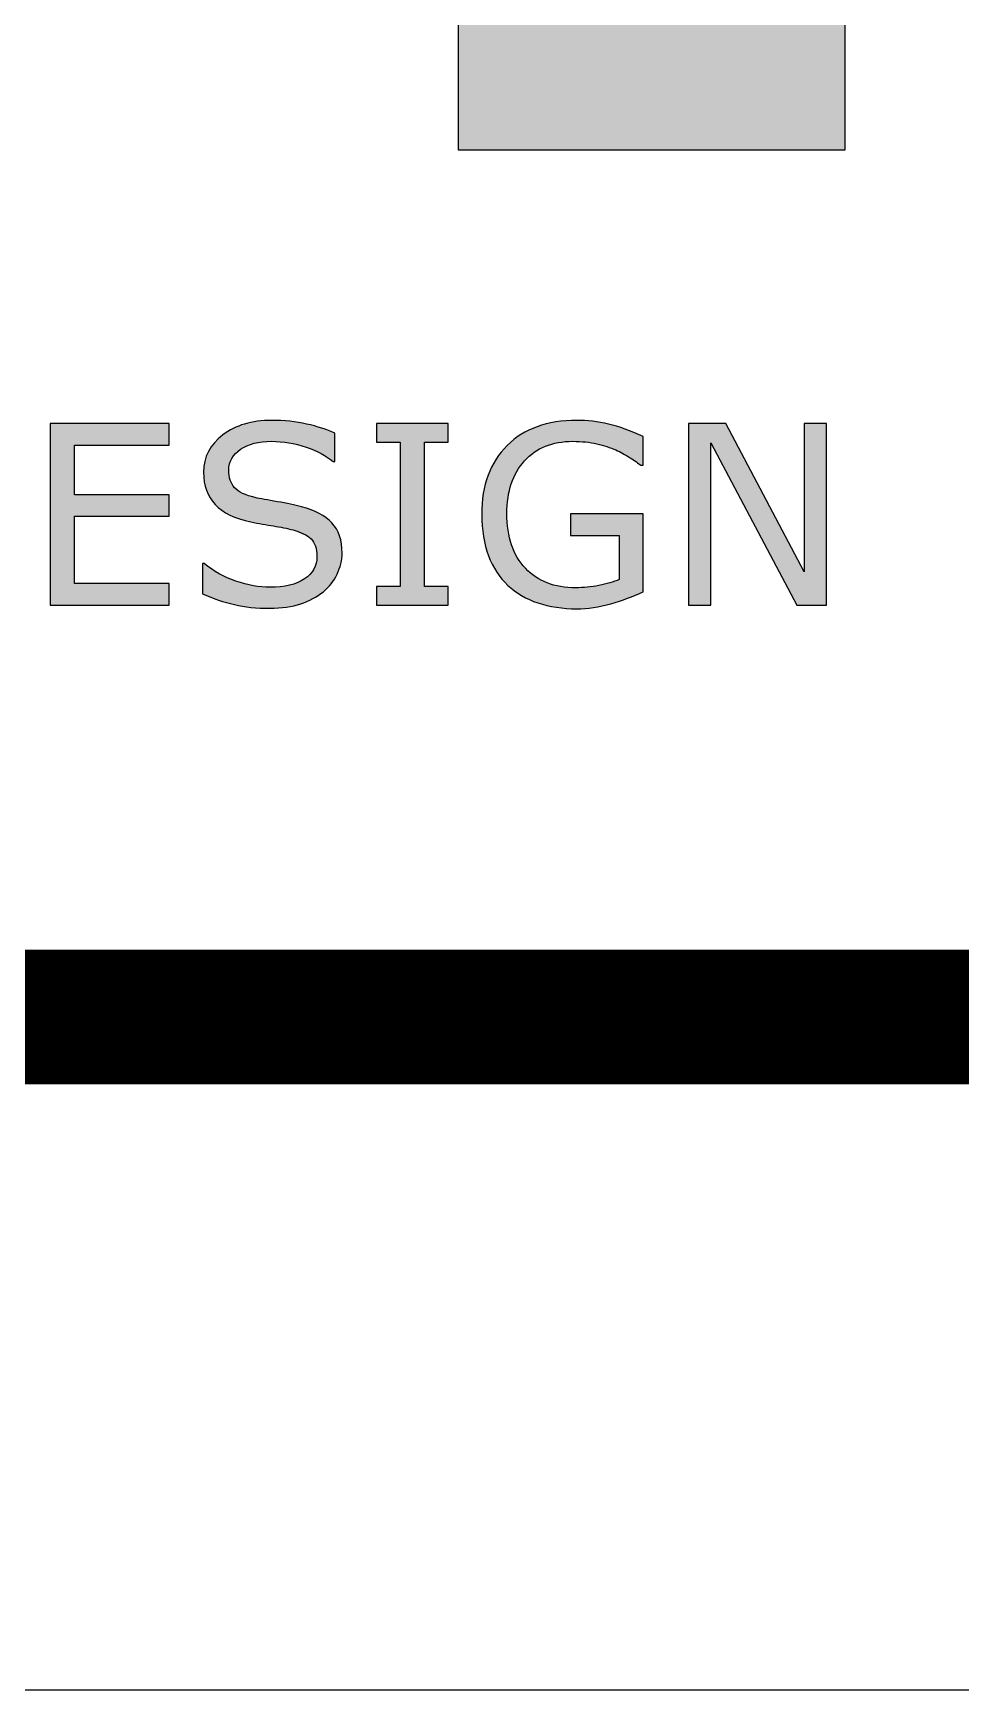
# Model space of a CAD drawing. Header units: millimetres. Extents: x 0 to 1097966, y -63096 to 223085.
# Drawn here: x 338616.59 to 338625.89, y -57266.7 to -57250.08 of the extents above; entities that cross this region are included whole.
import ezdxf

# ---------------------------------------------------------------- set-up
doc = ezdxf.new("R2010")
doc.units = ezdxf.units.MM
doc.layers.add('DZ-文字说明', color=1, linetype='Continuous')
doc.layers.add('layer 1', color=7, linetype='Continuous')

# ---------------------------------------------------------------- blocks, each defined once
blk = doc.blocks.new('YQ1204162216')
h = blk.add_hatch(color=7)
h.dxf.hatch_style = 1
edge = h.paths.add_edge_path()
edge.add_spline(control_points=[(0, 0), (0, 0), (0, 0.76368), (0, 0.76368), (0, 0.76368), (0, 0.76368), (-0.19748, 0.76368), (-0.19748, 0.76368), (-0.19748, 0.76368), (-0.19748, 0.76368), (-0.19748, 0.48426), (-0.19748, 0.48426), (-0.19748, 0.48426), (-0.19748, 0.48426), (-0.48635, 0.48426), (-0.48635, 0.48426), (-0.48635, 0.48426), (-0.48635, 0.48426), (-0.48635, 0.76368), (-0.48635, 0.76368), (-0.48635, 0.76368), (-0.48635, 0.76368), (-0.68384, 0.76368), (-0.68384, 0.76368)], knot_values=[0.461538, 0.461538, 0.461538, 0.461538, 0.615385, 0.615385, 0.615385, 0.615485, 0.692308, 0.692308, 0.692308, 0.692408, 0.769231, 0.769231, 0.769231, 0.769331, 0.846154, 0.846154, 0.846154, 0.846254, 0.923077, 0.923077, 0.923077, 0.923177, 1, 1, 1, 1], degree=3, periodic=0)
edge.add_spline(control_points=[(-0.68384, 0.76368), (-0.68384, 0.76368), (-0.68384, 0.76368), (-0.68384, 0.76368), (-0.68384, 0.76368), (-0.68384, 0), (-0.68384, 0), (-0.68384, 0), (-0.68384, 0), (-0.68384, 0), (-0.68384, 0)], knot_values=[0.384615, 0.384615, 0.384615, 0.384615, 0.423077, 0.423077, 0.423077, 0.423177, 0.423277, 0.423377, 0.423477, 0.461538, 0.461538, 0.461538, 0.461538], degree=3, periodic=0)
edge.add_spline(control_points=[(-0.68384, 0), (-0.68384, 0), (-0.48635, 0), (-0.48635, 0)], knot_values=[0.307692, 0.307692, 0.307692, 0.307692, 0.384615, 0.384615, 0.384615, 0.384615], degree=3, periodic=0)
edge.add_spline(control_points=[(-0.48635, 0), (-0.48635, 0), (-0.48635, 0), (-0.48635, 0), (-0.48635, 0), (-0.48635, 0.33614), (-0.48635, 0.33614), (-0.48635, 0.33614), (-0.48635, 0.33614), (-0.48635, 0.33614), (-0.48635, 0.33614)], knot_values=[0.230768, 0.230768, 0.230768, 0.230768, 0.26923, 0.26923, 0.26923, 0.26933, 0.26943, 0.26953, 0.26963, 0.307692, 0.307692, 0.307692, 0.307692], degree=3, periodic=0)
edge.add_spline(control_points=[(-0.48635, 0.33614), (-0.48634, 0.33614), (-0.19748, 0.33614), (-0.19748, 0.33614)], knot_values=[0.153846, 0.153846, 0.153846, 0.153846, 0.230768, 0.230768, 0.230768, 0.230768], degree=3, periodic=0)
edge.add_spline(control_points=[(-0.19748, 0.33614), (-0.19748, 0.33614), (-0.19748, 0.33614), (-0.19748, 0.33614), (-0.19748, 0.33614), (-0.19748, 0), (-0.19748, 0), (-0.19748, 0), (-0.19748, 0), (-0.19748, 0), (-0.19748, 0)], knot_values=[0.076922, 0.076922, 0.076922, 0.076922, 0.115384, 0.115384, 0.115384, 0.115484, 0.115584, 0.115684, 0.115784, 0.153846, 0.153846, 0.153846, 0.153846], degree=3, periodic=0)
edge.add_spline(control_points=[(-0.19748, 0), (-0.19748, 0), (0, 0), (0, 0)], knot_values=[0, 0, 0, 0, 0.076922, 0.076922, 0.076922, 0.076922], degree=3, periodic=0)
h = blk.add_hatch(color=7)
h.dxf.hatch_style = 1
edge = h.paths.add_edge_path()
edge.add_spline(control_points=[(-0.39334, -0.15075), (-0.39334, -0.15075), (-0.3449, -0.15075), (-0.3449, -0.15075), (-0.3449, -0.15075), (-0.3449, -0.15075), (-0.3449, -0.15075), (-0.3449, -0.15075)], knot_values=[0.307692, 0.307692, 0.307692, 0.307692, 0.346153, 0.346153, 0.346153, 0.346253, 0.384615, 0.384615, 0.384615, 0.384615], degree=3, periodic=0)
edge.add_spline(control_points=[(-0.3449, -0.15075), (-0.3449, -0.15075), (-0.3449, -0.13978), (-0.3449, -0.13978), (-0.3449, -0.13978), (-0.3449, -0.13978), (-0.3449, -0.13978), (-0.3449, -0.13978)], knot_values=[0.230768, 0.230768, 0.230768, 0.230768, 0.26923, 0.26923, 0.26923, 0.26933, 0.307692, 0.307692, 0.307692, 0.307692], degree=3, periodic=0)
edge.add_spline(control_points=[(-0.3449, -0.13978), (-0.3449, -0.13978), (-0.40567, -0.13978), (-0.40567, -0.13978), (-0.40567, -0.13978), (-0.40567, -0.13978), (-0.40567, -0.13978), (-0.40567, -0.13978)], knot_values=[0.153845, 0.153845, 0.153845, 0.153845, 0.192307, 0.192307, 0.192307, 0.192407, 0.230768, 0.230768, 0.230768, 0.230768], degree=3, periodic=0)
edge.add_spline(control_points=[(-0.40567, -0.13978), (-0.40567, -0.13978), (-0.40567, -0.23245), (-0.40567, -0.23245), (-0.40567, -0.23245), (-0.40567, -0.23245), (-0.40567, -0.23245), (-0.40567, -0.23245)], knot_values=[0.076922, 0.076922, 0.076922, 0.076922, 0.115384, 0.115384, 0.115384, 0.115484, 0.153845, 0.153845, 0.153845, 0.153845], degree=3, periodic=0)
edge.add_spline(control_points=[(-0.40567, -0.23245), (-0.40567, -0.23245), (-0.3449, -0.23245), (-0.3449, -0.23245)], knot_values=[0.000001, 0.000001, 0.000001, 0.000001, 0.076922, 0.076922, 0.076922, 0.076922], degree=3, periodic=0)
edge.add_spline(control_points=[(-0.3449, -0.23245), (-0.3449, -0.23245), (-0.3449, -0.22149), (-0.3449, -0.22149), (-0.3449, -0.22149), (-0.3449, -0.22149), (-0.39334, -0.22149), (-0.39334, -0.22149), (-0.39334, -0.22149), (-0.39334, -0.22149), (-0.39334, -0.18707), (-0.39334, -0.18707), (-0.39334, -0.18707), (-0.39334, -0.18707), (-0.3449, -0.18707), (-0.3449, -0.18707), (-0.3449, -0.18707), (-0.3449, -0.18707), (-0.3449, -0.17611), (-0.3449, -0.17611), (-0.3449, -0.17611), (-0.3449, -0.17611), (-0.39334, -0.17611), (-0.39334, -0.17611), (-0.39334, -0.17611), (-0.39334, -0.17611), (-0.39334, -0.17611), (-0.39334, -0.17611)], knot_values=[0.461538, 0.461538, 0.461538, 0.461538, 0.615378, 0.615378, 0.615378, 0.615478, 0.692302, 0.692302, 0.692302, 0.692402, 0.769225, 0.769225, 0.769225, 0.769325, 0.846148, 0.846148, 0.846148, 0.846248, 0.923071, 0.923071, 0.923071, 0.923171, 0.961533, 0.961533, 0.961533, 0.961633, 0.999995, 0.999995, 0.999995, 0.999995], degree=3, periodic=0)
edge.add_spline(control_points=[(-0.39334, -0.17611), (-0.39334, -0.17611), (-0.39334, -0.15075), (-0.39334, -0.15075), (-0.39334, -0.15075), (-0.39334, -0.15075), (-0.39334, -0.15075), (-0.39334, -0.15075)], knot_values=[0.384615, 0.384615, 0.384615, 0.384615, 0.423076, 0.423076, 0.423076, 0.423176, 0.461538, 0.461538, 0.461538, 0.461538], degree=3, periodic=0)
h = blk.add_hatch(color=7)
h.dxf.hatch_style = 1
edge = h.paths.add_edge_path()
edge.add_spline(control_points=[(-0.31449, -0.16485), (-0.31452, -0.1644), (-0.31454, -0.16393), (-0.31454, -0.16345), (-0.31454, -0.16345), (-0.31454, -0.15916), (-0.31255, -0.15565), (-0.30854, -0.15291)], knot_values=[0.771429, 0.771429, 0.771429, 0.771429, 0.775, 0.775, 0.775, 0.7751, 0.803572, 0.803572, 0.803572, 0.803572], degree=3, periodic=0)
edge.add_spline(control_points=[(-0.30854, -0.15291), (-0.30854, -0.15291), (-0.30854, -0.15291), (-0.30854, -0.15291), (-0.30854, -0.15291), (-0.30456, -0.15019), (-0.29928, -0.14883), (-0.29269, -0.14883)], knot_values=[0.742857, 0.742857, 0.742857, 0.742857, 0.757143, 0.757143, 0.757143, 0.757243, 0.771429, 0.771429, 0.771429, 0.771429], degree=3, periodic=0)
edge.add_spline(control_points=[(-0.28822, -0.14901), (-0.28526, -0.14926), (-0.28233, -0.14975), (-0.27944, -0.15048)], knot_values=[0.721429, 0.721429, 0.721429, 0.721429, 0.735714, 0.735714, 0.735714, 0.735714], degree=3, periodic=0)
edge.add_spline(control_points=[(-0.27944, -0.15048), (-0.27799, -0.15085), (-0.27655, -0.15127), (-0.27511, -0.15176), (-0.27511, -0.15176), (-0.27368, -0.15225), (-0.27232, -0.15277), (-0.27103, -0.15332)], knot_values=[0.707143, 0.707143, 0.707143, 0.707143, 0.714286, 0.714286, 0.714286, 0.714386, 0.721429, 0.721429, 0.721429, 0.721429], degree=3, periodic=0)
edge.add_spline(control_points=[(-0.27103, -0.15332), (-0.26909, -0.15415), (-0.2673, -0.15505), (-0.26567, -0.15603)], knot_values=[0.696429, 0.696429, 0.696429, 0.696429, 0.707143, 0.707143, 0.707143, 0.707143], degree=3, periodic=0)
edge.add_spline(control_points=[(-0.26038, -0.15916), (-0.26038, -0.15916), (-0.26038, -0.14461), (-0.26038, -0.14461)], knot_values=[0.628571, 0.628571, 0.628571, 0.628571, 0.657143, 0.657143, 0.657143, 0.657143], degree=3, periodic=0)
edge.add_spline(control_points=[(-0.26038, -0.14461), (-0.26038, -0.14461), (-0.26038, -0.14461), (-0.26038, -0.14461), (-0.26142, -0.14415), (-0.26251, -0.14371), (-0.26363, -0.14329)], knot_values=[0.621428, 0.621428, 0.621428, 0.621428, 0.625, 0.625, 0.625, 0.628571, 0.628571, 0.628571, 0.628571], degree=3, periodic=0)
edge.add_spline(control_points=[(-0.26363, -0.14329), (-0.26587, -0.14245), (-0.26828, -0.14168), (-0.27084, -0.14098)], knot_values=[0.607143, 0.607143, 0.607143, 0.607143, 0.621428, 0.621428, 0.621428, 0.621428], degree=3, periodic=0)
edge.add_spline(control_points=[(-0.27084, -0.14098), (-0.27212, -0.14064), (-0.27343, -0.14031), (-0.27479, -0.14), (-0.27479, -0.14), (-0.27615, -0.13968), (-0.27753, -0.13941), (-0.27896, -0.13918)], knot_values=[0.592857, 0.592857, 0.592857, 0.592857, 0.6, 0.6, 0.6, 0.6001, 0.607143, 0.607143, 0.607143, 0.607143], degree=3, periodic=0)
edge.add_spline(control_points=[(-0.27896, -0.13918), (-0.2818, -0.13871), (-0.28478, -0.1384), (-0.2879, -0.13825)], knot_values=[0.578572, 0.578572, 0.578572, 0.578572, 0.592857, 0.592857, 0.592857, 0.592857], degree=3, periodic=0)
edge.add_spline(control_points=[(-0.2879, -0.13825), (-0.28945, -0.13817), (-0.29104, -0.13813), (-0.29267, -0.13813), (-0.29267, -0.13813), (-0.30273, -0.13813), (-0.31102, -0.14061), (-0.31757, -0.14556)], knot_values=[0.542857, 0.542857, 0.542857, 0.542857, 0.55, 0.55, 0.55, 0.5501, 0.578572, 0.578572, 0.578572, 0.578572], degree=3, periodic=0)
edge.add_spline(control_points=[(-0.31757, -0.14556), (-0.31757, -0.14556), (-0.31757, -0.14556), (-0.31757, -0.14556), (-0.31757, -0.14556), (-0.32412, -0.15051), (-0.32738, -0.15686), (-0.32738, -0.16461)], knot_values=[0.514286, 0.514286, 0.514286, 0.514286, 0.528572, 0.528572, 0.528572, 0.528672, 0.542857, 0.542857, 0.542857, 0.542857], degree=3, periodic=0)
edge.add_spline(control_points=[(-0.32738, -0.16461), (-0.32738, -0.16461), (-0.32738, -0.16461), (-0.32738, -0.16461), (-0.32738, -0.16461), (-0.32738, -0.1714), (-0.32541, -0.17687), (-0.32147, -0.18108)], knot_values=[0.485714, 0.485714, 0.485714, 0.485714, 0.5, 0.5, 0.5, 0.5001, 0.514286, 0.514286, 0.514286, 0.514286], degree=3, periodic=0)
edge.add_spline(control_points=[(-0.32147, -0.18108), (-0.32147, -0.18108), (-0.32147, -0.18108), (-0.32147, -0.18108), (-0.3175, -0.18528), (-0.31145, -0.18826), (-0.30326, -0.19)], knot_values=[0.457143, 0.457143, 0.457143, 0.457143, 0.471429, 0.471429, 0.471429, 0.485714, 0.485714, 0.485714, 0.485714], degree=3, periodic=0)
edge.add_spline(control_points=[(-0.30326, -0.19), (-0.30326, -0.19), (-0.30326, -0.19), (-0.30326, -0.19), (-0.29922, -0.19083), (-0.29538, -0.19151), (-0.29176, -0.19206)], knot_values=[0.428571, 0.428571, 0.428571, 0.428571, 0.442857, 0.442857, 0.442857, 0.457143, 0.457143, 0.457143, 0.457143], degree=3, periodic=0)
edge.add_spline(control_points=[(-0.29176, -0.19206), (-0.29176, -0.19206), (-0.29176, -0.19206), (-0.29176, -0.19206), (-0.28814, -0.19259), (-0.28479, -0.19327), (-0.28167, -0.1941)], knot_values=[0.4, 0.4, 0.4, 0.4, 0.414286, 0.414286, 0.414286, 0.428571, 0.428571, 0.428571, 0.428571], degree=3, periodic=0)
edge.add_spline(control_points=[(-0.27254, -0.19865), (-0.27254, -0.19865), (-0.27254, -0.19865), (-0.27254, -0.19865), (-0.27053, -0.2006), (-0.26954, -0.20362), (-0.26954, -0.20772)], knot_values=[0.342857, 0.342857, 0.342857, 0.342857, 0.357143, 0.357143, 0.357143, 0.371429, 0.371429, 0.371429, 0.371429], degree=3, periodic=0)
edge.add_spline(control_points=[(-0.26954, -0.20772), (-0.26954, -0.20772), (-0.26954, -0.20772), (-0.26954, -0.20772), (-0.26954, -0.21248), (-0.27165, -0.21628), (-0.27589, -0.21913)], knot_values=[0.314286, 0.314286, 0.314286, 0.314286, 0.328571, 0.328571, 0.328571, 0.342857, 0.342857, 0.342857, 0.342857], degree=3, periodic=0)
edge.add_spline(control_points=[(-0.27589, -0.21913), (-0.27589, -0.21913), (-0.27589, -0.21913), (-0.27589, -0.21913), (-0.28011, -0.22197), (-0.28604, -0.22339), (-0.29362, -0.22339)], knot_values=[0.285714, 0.285714, 0.285714, 0.285714, 0.3, 0.3, 0.3, 0.314286, 0.314286, 0.314286, 0.314286], degree=3, periodic=0)
edge.add_spline(control_points=[(-0.29362, -0.22339), (-0.29362, -0.22339), (-0.29362, -0.22339), (-0.29362, -0.22339), (-0.29901, -0.22339), (-0.30475, -0.22235), (-0.31085, -0.22025)], knot_values=[0.257143, 0.257143, 0.257143, 0.257143, 0.271429, 0.271429, 0.271429, 0.285714, 0.285714, 0.285714, 0.285714], degree=3, periodic=0)
edge.add_spline(control_points=[(-0.31085, -0.22025), (-0.31085, -0.22025), (-0.31085, -0.22025), (-0.31085, -0.22025), (-0.31697, -0.21815), (-0.32236, -0.21515), (-0.32702, -0.21129), (-0.32702, -0.21129), (-0.32702, -0.21129), (-0.32702, -0.21129), (-0.32702, -0.21129)], knot_values=[0.228571, 0.228571, 0.228571, 0.228571, 0.242857, 0.242857, 0.242857, 0.242957, 0.243057, 0.243157, 0.243257, 0.257143, 0.257143, 0.257143, 0.257143], degree=3, periodic=0)
edge.add_spline(control_points=[(-0.32702, -0.21129), (-0.32702, -0.21129), (-0.32789, -0.21129), (-0.32789, -0.21129), (-0.32789, -0.21129), (-0.32789, -0.21129), (-0.32789, -0.21129), (-0.32789, -0.21129)], knot_values=[0.2, 0.2, 0.2, 0.2, 0.214285, 0.214285, 0.214285, 0.214385, 0.228571, 0.228571, 0.228571, 0.228571], degree=3, periodic=0)
edge.add_spline(control_points=[(-0.32789, -0.21129), (-0.32789, -0.21129), (-0.32789, -0.22671), (-0.32789, -0.22671)], knot_values=[0.171429, 0.171429, 0.171429, 0.171429, 0.2, 0.2, 0.2, 0.2], degree=3, periodic=0)
edge.add_spline(control_points=[(-0.32789, -0.22671), (-0.32789, -0.22671), (-0.32789, -0.22671), (-0.32789, -0.22671), (-0.32238, -0.22915), (-0.31697, -0.231), (-0.31168, -0.23223)], knot_values=[0.142857, 0.142857, 0.142857, 0.142857, 0.157143, 0.157143, 0.157143, 0.171429, 0.171429, 0.171429, 0.171429], degree=3, periodic=0)
edge.add_spline(control_points=[(-0.31168, -0.23223), (-0.31168, -0.23223), (-0.31168, -0.23223), (-0.31168, -0.23223), (-0.30636, -0.23349), (-0.30036, -0.2341), (-0.29371, -0.2341)], knot_values=[0.114286, 0.114286, 0.114286, 0.114286, 0.128571, 0.128571, 0.128571, 0.142857, 0.142857, 0.142857, 0.142857], degree=3, periodic=0)
edge.add_spline(control_points=[(-0.29371, -0.2341), (-0.29371, -0.2341), (-0.29371, -0.2341), (-0.29371, -0.2341), (-0.28752, -0.2341), (-0.2822, -0.23336), (-0.27782, -0.23187)], knot_values=[0.085714, 0.085714, 0.085714, 0.085714, 0.1, 0.1, 0.1, 0.114286, 0.114286, 0.114286, 0.114286], degree=3, periodic=0)
edge.add_spline(control_points=[(-0.27782, -0.23187), (-0.27782, -0.23187), (-0.27782, -0.23187), (-0.27782, -0.23187), (-0.27672, -0.23149), (-0.27565, -0.23108), (-0.27462, -0.23063)], knot_values=[0.078571, 0.078571, 0.078571, 0.078571, 0.082143, 0.082143, 0.082143, 0.085714, 0.085714, 0.085714, 0.085714], degree=3, periodic=0)
edge.add_spline(control_points=[(-0.27462, -0.23063), (-0.27358, -0.23019), (-0.27258, -0.2297), (-0.27162, -0.22919)], knot_values=[0.071429, 0.071429, 0.071429, 0.071429, 0.078571, 0.078571, 0.078571, 0.078571], degree=3, periodic=0)
edge.add_spline(control_points=[(-0.27162, -0.22919), (-0.27065, -0.22867), (-0.26972, -0.22812), (-0.26883, -0.22753)], knot_values=[0.064286, 0.064286, 0.064286, 0.064286, 0.071429, 0.071429, 0.071429, 0.071429], degree=3, periodic=0)
edge.add_spline(control_points=[(-0.26883, -0.22753), (-0.26794, -0.22694), (-0.26708, -0.22631), (-0.26625, -0.22565), (-0.26625, -0.22565), (-0.26587, -0.22534), (-0.2655, -0.22503), (-0.26515, -0.22471)], knot_values=[0.053571, 0.053571, 0.053571, 0.053571, 0.060714, 0.060714, 0.060714, 0.060814, 0.064286, 0.064286, 0.064286, 0.064286], degree=3, periodic=0)
edge.add_spline(control_points=[(-0.26515, -0.22471), (-0.26479, -0.22439), (-0.26444, -0.22406), (-0.26411, -0.22372)], knot_values=[0.05, 0.05, 0.05, 0.05, 0.053571, 0.053571, 0.053571, 0.053571], degree=3, periodic=0)
edge.add_spline(control_points=[(-0.26411, -0.22372), (-0.26377, -0.22338), (-0.26345, -0.22303), (-0.26313, -0.22267)], knot_values=[0.046428, 0.046428, 0.046428, 0.046428, 0.05, 0.05, 0.05, 0.05], degree=3, periodic=0)
edge.add_spline(control_points=[(-0.26313, -0.22267), (-0.26282, -0.22231), (-0.26252, -0.22195), (-0.26222, -0.22157)], knot_values=[0.042857, 0.042857, 0.042857, 0.042857, 0.046428, 0.046428, 0.046428, 0.046428], degree=3, periodic=0)
edge.add_spline(control_points=[(-0.26222, -0.22157), (-0.26193, -0.2212), (-0.26165, -0.22082), (-0.26138, -0.22043)], knot_values=[0.039286, 0.039286, 0.039286, 0.039286, 0.042857, 0.042857, 0.042857, 0.042857], degree=3, periodic=0)
edge.add_spline(control_points=[(-0.26138, -0.22043), (-0.26111, -0.22004), (-0.26085, -0.21964), (-0.2606, -0.21923)], knot_values=[0.035714, 0.035714, 0.035714, 0.035714, 0.039286, 0.039286, 0.039286, 0.039286], degree=3, periodic=0)
edge.add_spline(control_points=[(-0.2606, -0.21923), (-0.26035, -0.21882), (-0.26011, -0.2184), (-0.25988, -0.21798)], knot_values=[0.032143, 0.032143, 0.032143, 0.032143, 0.035714, 0.035714, 0.035714, 0.035714], degree=3, periodic=0)
edge.add_spline(control_points=[(-0.25988, -0.21798), (-0.25965, -0.21755), (-0.25943, -0.21712), (-0.25922, -0.21668), (-0.25922, -0.21668), (-0.25755, -0.21315), (-0.25669, -0.20959), (-0.25669, -0.206)], knot_values=[0, 0, 0, 0, 0.003572, 0.003572, 0.003572, 0.003672, 0.032143, 0.032143, 0.032143, 0.032143], degree=3, periodic=0)
edge.add_spline(control_points=[(-0.25669, -0.206), (-0.25669, -0.19935), (-0.25843, -0.19419), (-0.2619, -0.19049), (-0.2619, -0.19049), (-0.26538, -0.18682), (-0.27053, -0.18405), (-0.27739, -0.18223)], knot_values=[0.914286, 0.914286, 0.914286, 0.914286, 0.971429, 0.971429, 0.971429, 0.971529, 1, 1, 1, 1], degree=3, periodic=0)
edge.add_spline(control_points=[(-0.27739, -0.18223), (-0.27739, -0.18223), (-0.27739, -0.18223), (-0.27739, -0.18223), (-0.27739, -0.18223), (-0.27909, -0.18179), (-0.28097, -0.18136), (-0.28304, -0.18094)], knot_values=[0.9, 0.9, 0.9, 0.9, 0.907143, 0.907143, 0.907143, 0.907243, 0.914286, 0.914286, 0.914286, 0.914286], degree=3, periodic=0)
edge.add_spline(control_points=[(-0.28304, -0.18094), (-0.28511, -0.18051), (-0.28737, -0.18009), (-0.28981, -0.17968), (-0.28981, -0.17968), (-0.29225, -0.17926), (-0.2944, -0.17888), (-0.29628, -0.17853)], knot_values=[0.871429, 0.871429, 0.871429, 0.871429, 0.885714, 0.885714, 0.885714, 0.885814, 0.9, 0.9, 0.9, 0.9], degree=3, periodic=0)
edge.add_spline(control_points=[(-0.30745, -0.17544), (-0.30789, -0.17523), (-0.3083, -0.17501), (-0.30869, -0.17478)], knot_values=[0.839286, 0.839286, 0.839286, 0.839286, 0.842857, 0.842857, 0.842857, 0.842857], degree=3, periodic=0)
edge.add_spline(control_points=[(-0.31338, -0.1697), (-0.31345, -0.16952), (-0.31353, -0.16934), (-0.3136, -0.16916)], knot_values=[0.816071, 0.816071, 0.816071, 0.816071, 0.817857, 0.817857, 0.817857, 0.817857], degree=3, periodic=0)
h = blk.add_hatch(color=7)
h.dxf.hatch_style = 1
edge = h.paths.add_edge_path()
edge.add_spline(control_points=[(-0.20264, -0.23245), (-0.20264, -0.23245), (-0.20264, -0.22301), (-0.20264, -0.22301), (-0.20264, -0.22301), (-0.20264, -0.22301), (-0.21472, -0.22301), (-0.21472, -0.22301), (-0.21472, -0.22301), (-0.21472, -0.22301), (-0.21472, -0.14921), (-0.21472, -0.14921), (-0.21472, -0.14921), (-0.21472, -0.14921), (-0.20264, -0.14921), (-0.20264, -0.14921), (-0.20264, -0.14921), (-0.20264, -0.14921), (-0.20264, -0.13978), (-0.20264, -0.13978), (-0.20264, -0.13978), (-0.20264, -0.13978), (-0.23913, -0.13978), (-0.23913, -0.13978), (-0.23913, -0.13978), (-0.23913, -0.13978), (-0.23913, -0.13978), (-0.23913, -0.13978)], knot_values=[0.461538, 0.461538, 0.461538, 0.461538, 0.615378, 0.615378, 0.615378, 0.615478, 0.692302, 0.692302, 0.692302, 0.692402, 0.769225, 0.769225, 0.769225, 0.769325, 0.846148, 0.846148, 0.846148, 0.846248, 0.923071, 0.923071, 0.923071, 0.923171, 0.961533, 0.961533, 0.961533, 0.961633, 0.999995, 0.999995, 0.999995, 0.999995], degree=3, periodic=0)
edge.add_spline(control_points=[(-0.23913, -0.13978), (-0.23913, -0.13978), (-0.23913, -0.14921), (-0.23913, -0.14921), (-0.23913, -0.14921), (-0.23913, -0.14921), (-0.23913, -0.14921), (-0.23913, -0.14921)], knot_values=[0.384615, 0.384615, 0.384615, 0.384615, 0.423076, 0.423076, 0.423076, 0.423176, 0.461538, 0.461538, 0.461538, 0.461538], degree=3, periodic=0)
edge.add_spline(control_points=[(-0.23913, -0.14921), (-0.23913, -0.14921), (-0.22705, -0.14921), (-0.22705, -0.14921), (-0.22705, -0.14921), (-0.22705, -0.14921), (-0.22705, -0.14921), (-0.22705, -0.14921)], knot_values=[0.307692, 0.307692, 0.307692, 0.307692, 0.346153, 0.346153, 0.346153, 0.346253, 0.384615, 0.384615, 0.384615, 0.384615], degree=3, periodic=0)
edge.add_spline(control_points=[(-0.22705, -0.14921), (-0.22705, -0.14921), (-0.22705, -0.22301), (-0.22705, -0.22301), (-0.22705, -0.22301), (-0.22705, -0.22301), (-0.22705, -0.22301), (-0.22705, -0.22301)], knot_values=[0.230768, 0.230768, 0.230768, 0.230768, 0.26923, 0.26923, 0.26923, 0.26933, 0.307692, 0.307692, 0.307692, 0.307692], degree=3, periodic=0)
edge.add_spline(control_points=[(-0.22705, -0.22301), (-0.22705, -0.22301), (-0.23913, -0.22301), (-0.23913, -0.22301), (-0.23913, -0.22301), (-0.23913, -0.22301), (-0.23913, -0.22301), (-0.23913, -0.22301)], knot_values=[0.153845, 0.153845, 0.153845, 0.153845, 0.192307, 0.192307, 0.192307, 0.192407, 0.230768, 0.230768, 0.230768, 0.230768], degree=3, periodic=0)
edge.add_spline(control_points=[(-0.23913, -0.22301), (-0.23913, -0.22301), (-0.23913, -0.23245), (-0.23913, -0.23245), (-0.23913, -0.23245), (-0.23913, -0.23245), (-0.23913, -0.23245), (-0.23913, -0.23245)], knot_values=[0.076922, 0.076922, 0.076922, 0.076922, 0.115384, 0.115384, 0.115384, 0.115484, 0.153845, 0.153845, 0.153845, 0.153845], degree=3, periodic=0)
edge.add_spline(control_points=[(-0.23913, -0.23245), (-0.23913, -0.23245), (-0.20264, -0.23245), (-0.20264, -0.23245)], knot_values=[0.000001, 0.000001, 0.000001, 0.000001, 0.076922, 0.076922, 0.076922, 0.076922], degree=3, periodic=0)
h = blk.add_hatch(color=7)
h.dxf.hatch_style = 1
edge = h.paths.add_edge_path()
edge.add_spline(control_points=[(-0.10305, -0.22571), (-0.10305, -0.22571), (-0.10305, -0.18592), (-0.10305, -0.18592), (-0.10305, -0.18592), (-0.10305, -0.18592), (-0.14005, -0.18592), (-0.14005, -0.18592), (-0.14005, -0.18592), (-0.14005, -0.18592), (-0.14005, -0.19689), (-0.14005, -0.19689), (-0.14005, -0.19689), (-0.14005, -0.19689), (-0.11526, -0.19689), (-0.11526, -0.19689), (-0.11526, -0.19689), (-0.11526, -0.19689), (-0.11526, -0.21944), (-0.11526, -0.21944)], knot_values=[0.785716, 0.785716, 0.785716, 0.785716, 0.857145, 0.857145, 0.857145, 0.857245, 0.892859, 0.892859, 0.892859, 0.892959, 0.928574, 0.928574, 0.928574, 0.928674, 0.964288, 0.964288, 0.964288, 0.964388, 1, 1, 1, 1], degree=3, periodic=0)
edge.add_spline(control_points=[(-0.11758, -0.22033), (-0.11918, -0.22089), (-0.12092, -0.2214), (-0.12277, -0.22185)], knot_values=[0.758929, 0.758929, 0.758929, 0.758929, 0.776786, 0.776786, 0.776786, 0.776786], degree=3, periodic=0)
edge.add_spline(control_points=[(-0.12277, -0.22185), (-0.1237, -0.22207), (-0.12465, -0.22228), (-0.12564, -0.22248), (-0.12564, -0.22248), (-0.12761, -0.22288), (-0.12959, -0.22317), (-0.13156, -0.22336)], knot_values=[0.732143, 0.732143, 0.732143, 0.732143, 0.741072, 0.741072, 0.741072, 0.741172, 0.758929, 0.758929, 0.758929, 0.758929], degree=3, periodic=0)
edge.add_spline(control_points=[(-0.13156, -0.22336), (-0.13354, -0.22356), (-0.13552, -0.22365), (-0.1375, -0.22365), (-0.1375, -0.22365), (-0.14833, -0.22365), (-0.15689, -0.22034), (-0.16317, -0.21369)], knot_values=[0.678572, 0.678572, 0.678572, 0.678572, 0.696429, 0.696429, 0.696429, 0.696529, 0.732143, 0.732143, 0.732143, 0.732143], degree=3, periodic=0)
edge.add_spline(control_points=[(-0.16317, -0.21369), (-0.16317, -0.21369), (-0.16317, -0.21369), (-0.16317, -0.21369), (-0.16317, -0.21369), (-0.16945, -0.20704), (-0.17259, -0.19773), (-0.17259, -0.18577)], knot_values=[0.642857, 0.642857, 0.642857, 0.642857, 0.660715, 0.660715, 0.660715, 0.660815, 0.678572, 0.678572, 0.678572, 0.678572], degree=3, periodic=0)
edge.add_spline(control_points=[(-0.17259, -0.18577), (-0.17259, -0.18577), (-0.17259, -0.18577), (-0.17259, -0.18577), (-0.17259, -0.18577), (-0.17259, -0.17443), (-0.16958, -0.16544), (-0.16356, -0.1588)], knot_values=[0.607143, 0.607143, 0.607143, 0.607143, 0.625001, 0.625001, 0.625001, 0.625101, 0.642858, 0.642858, 0.642858, 0.642858], degree=3, periodic=0)
edge.add_spline(control_points=[(-0.16356, -0.1588), (-0.16356, -0.1588), (-0.16356, -0.1588), (-0.16356, -0.1588), (-0.16356, -0.1588), (-0.15753, -0.15215), (-0.14935, -0.14883), (-0.13901, -0.14883)], knot_values=[0.571429, 0.571429, 0.571429, 0.571429, 0.589286, 0.589286, 0.589286, 0.589386, 0.607143, 0.607143, 0.607143, 0.607143], degree=3, periodic=0)
edge.add_spline(control_points=[(-0.13565, -0.14891), (-0.13347, -0.14902), (-0.13142, -0.14923), (-0.12949, -0.14954)], knot_values=[0.544643, 0.544643, 0.544643, 0.544643, 0.5625, 0.5625, 0.5625, 0.5625], degree=3, periodic=0)
edge.add_spline(control_points=[(-0.12949, -0.14954), (-0.12852, -0.1497), (-0.12759, -0.14988), (-0.12668, -0.15009), (-0.12668, -0.15009), (-0.12486, -0.1505), (-0.12315, -0.15097), (-0.12153, -0.1515)], knot_values=[0.517857, 0.517857, 0.517857, 0.517857, 0.526786, 0.526786, 0.526786, 0.526886, 0.544643, 0.544643, 0.544643, 0.544643], degree=3, periodic=0)
edge.add_spline(control_points=[(-0.12153, -0.1515), (-0.1199, -0.15203), (-0.11838, -0.1526), (-0.11695, -0.15323), (-0.11695, -0.15323), (-0.1146, -0.15429), (-0.1122, -0.15563), (-0.10975, -0.15722)], knot_values=[0.464286, 0.464286, 0.464286, 0.464286, 0.482143, 0.482143, 0.482143, 0.482243, 0.517857, 0.517857, 0.517857, 0.517857], degree=3, periodic=0)
edge.add_spline(control_points=[(-0.10417, -0.16107), (-0.10417, -0.16107), (-0.10305, -0.16107), (-0.10305, -0.16107), (-0.10305, -0.16107), (-0.10305, -0.16107), (-0.10305, -0.16107), (-0.10305, -0.16107)], knot_values=[0.392857, 0.392857, 0.392857, 0.392857, 0.410714, 0.410714, 0.410714, 0.410814, 0.428571, 0.428571, 0.428571, 0.428571], degree=3, periodic=0)
edge.add_spline(control_points=[(-0.10305, -0.16107), (-0.10305, -0.16107), (-0.10305, -0.14645), (-0.10305, -0.14645)], knot_values=[0.357143, 0.357143, 0.357143, 0.357143, 0.392857, 0.392857, 0.392857, 0.392857], degree=3, periodic=0)
edge.add_spline(control_points=[(-0.10305, -0.14645), (-0.10305, -0.14645), (-0.10305, -0.14645), (-0.10305, -0.14645), (-0.10939, -0.14344), (-0.1153, -0.14129), (-0.12079, -0.14002)], knot_values=[0.321429, 0.321429, 0.321429, 0.321429, 0.339286, 0.339286, 0.339286, 0.357143, 0.357143, 0.357143, 0.357143], degree=3, periodic=0)
edge.add_spline(control_points=[(-0.12079, -0.14002), (-0.12079, -0.14002), (-0.12079, -0.14002), (-0.12079, -0.14002), (-0.12628, -0.13876), (-0.13166, -0.13813), (-0.13691, -0.13813)], knot_values=[0.285714, 0.285714, 0.285714, 0.285714, 0.303571, 0.303571, 0.303571, 0.321429, 0.321429, 0.321429, 0.321429], degree=3, periodic=0)
edge.add_spline(control_points=[(-0.13691, -0.13813), (-0.13691, -0.13813), (-0.13691, -0.13813), (-0.13691, -0.13813), (-0.152, -0.13813), (-0.16384, -0.14242), (-0.17249, -0.15098)], knot_values=[0.25, 0.25, 0.25, 0.25, 0.267857, 0.267857, 0.267857, 0.285714, 0.285714, 0.285714, 0.285714], degree=3, periodic=0)
edge.add_spline(control_points=[(-0.17249, -0.15098), (-0.17249, -0.15098), (-0.17249, -0.15098), (-0.17249, -0.15098), (-0.18111, -0.15956), (-0.18543, -0.17127), (-0.18543, -0.18609)], knot_values=[0.214286, 0.214286, 0.214286, 0.214286, 0.232143, 0.232143, 0.232143, 0.25, 0.25, 0.25, 0.25], degree=3, periodic=0)
edge.add_spline(control_points=[(-0.18543, -0.18609), (-0.18543, -0.18609), (-0.18543, -0.18609), (-0.18543, -0.18609), (-0.18543, -0.19419), (-0.18427, -0.20126), (-0.18196, -0.2073)], knot_values=[0.178571, 0.178571, 0.178571, 0.178571, 0.196429, 0.196429, 0.196429, 0.214286, 0.214286, 0.214286, 0.214286], degree=3, periodic=0)
edge.add_spline(control_points=[(-0.18196, -0.2073), (-0.18196, -0.2073), (-0.18196, -0.2073), (-0.18196, -0.2073), (-0.17965, -0.21333), (-0.17634, -0.21836), (-0.17208, -0.2224)], knot_values=[0.142857, 0.142857, 0.142857, 0.142857, 0.160714, 0.160714, 0.160714, 0.178571, 0.178571, 0.178571, 0.178571], degree=3, periodic=0)
edge.add_spline(control_points=[(-0.17208, -0.2224), (-0.17208, -0.2224), (-0.17208, -0.2224), (-0.17208, -0.2224), (-0.16787, -0.22639), (-0.16276, -0.22937), (-0.15674, -0.23136)], knot_values=[0.107143, 0.107143, 0.107143, 0.107143, 0.125, 0.125, 0.125, 0.142857, 0.142857, 0.142857, 0.142857], degree=3, periodic=0)
edge.add_spline(control_points=[(-0.15674, -0.23136), (-0.15674, -0.23136), (-0.15674, -0.23136), (-0.15674, -0.23136), (-0.15075, -0.23336), (-0.14416, -0.23436), (-0.13695, -0.23436)], knot_values=[0.071429, 0.071429, 0.071429, 0.071429, 0.089286, 0.089286, 0.089286, 0.107143, 0.107143, 0.107143, 0.107143], degree=3, periodic=0)
edge.add_spline(control_points=[(-0.13695, -0.23436), (-0.13695, -0.23436), (-0.13695, -0.23436), (-0.13695, -0.23436), (-0.13555, -0.23436), (-0.13414, -0.23431), (-0.13272, -0.2342)], knot_values=[0.0625, 0.0625, 0.0625, 0.0625, 0.066964, 0.066964, 0.066964, 0.071429, 0.071429, 0.071429, 0.071429], degree=3, periodic=0)
edge.add_spline(control_points=[(-0.13272, -0.2342), (-0.1313, -0.23409), (-0.12986, -0.23393), (-0.12842, -0.23371)], knot_values=[0.053571, 0.053571, 0.053571, 0.053571, 0.0625, 0.0625, 0.0625, 0.0625], degree=3, periodic=0)
edge.add_spline(control_points=[(-0.12842, -0.23371), (-0.12697, -0.23349), (-0.12551, -0.23322), (-0.12404, -0.2329)], knot_values=[0.044643, 0.044643, 0.044643, 0.044643, 0.053571, 0.053571, 0.053571, 0.053571], degree=3, periodic=0)
edge.add_spline(control_points=[(-0.12404, -0.2329), (-0.12257, -0.23258), (-0.12109, -0.2322), (-0.1196, -0.23177), (-0.1196, -0.23177), (-0.11362, -0.23005), (-0.10809, -0.22803), (-0.10305, -0.22571)], knot_values=[0, 0, 0, 0, 0.008929, 0.008929, 0.008929, 0.009029, 0.044643, 0.044643, 0.044643, 0.044643], degree=3, periodic=0)
h = blk.add_hatch(color=7)
h.dxf.hatch_style = 1
edge = h.paths.add_edge_path()
edge.add_spline(control_points=[(-0.06849, -0.14956), (-0.06849, -0.14956), (-0.02467, -0.23245), (-0.02467, -0.23245), (-0.02467, -0.23245), (-0.02467, -0.23245), (-0.02467, -0.23245), (-0.02467, -0.23245)], knot_values=[0.090908, 0.090908, 0.090908, 0.090908, 0.136363, 0.136363, 0.136363, 0.136463, 0.181817, 0.181817, 0.181817, 0.181817], degree=3, periodic=0)
edge.add_spline(control_points=[(-0.02467, -0.23245), (-0.02467, -0.23245), (-0.0095, -0.23245), (-0.0095, -0.23245)], knot_values=[0, 0, 0, 0, 0.090908, 0.090908, 0.090908, 0.090908], degree=3, periodic=0)
edge.add_spline(control_points=[(-0.0095, -0.23245), (-0.0095, -0.23245), (-0.0095, -0.13978), (-0.0095, -0.13978), (-0.0095, -0.13978), (-0.0095, -0.13978), (-0.02094, -0.13978), (-0.02094, -0.13978), (-0.02094, -0.13978), (-0.02094, -0.13978), (-0.02094, -0.21545), (-0.02094, -0.21545), (-0.02094, -0.21545), (-0.02094, -0.21545), (-0.06093, -0.13978), (-0.06093, -0.13978), (-0.06093, -0.13978), (-0.06093, -0.13978), (-0.07993, -0.13978), (-0.07993, -0.13978), (-0.07993, -0.13978), (-0.07993, -0.13978), (-0.07993, -0.13978), (-0.07993, -0.13978)], knot_values=[0.454545, 0.454545, 0.454545, 0.454545, 0.636363, 0.636363, 0.636363, 0.636463, 0.727272, 0.727272, 0.727272, 0.727372, 0.818181, 0.818181, 0.818181, 0.818281, 0.90909, 0.90909, 0.90909, 0.90919, 0.954545, 0.954545, 0.954545, 0.954645, 1, 1, 1, 1], degree=3, periodic=0)
edge.add_spline(control_points=[(-0.07993, -0.13978), (-0.07993, -0.13978), (-0.07993, -0.23245), (-0.07993, -0.23245), (-0.07993, -0.23245), (-0.07993, -0.23245), (-0.07993, -0.23245), (-0.07993, -0.23245)], knot_values=[0.363635, 0.363635, 0.363635, 0.363635, 0.40909, 0.40909, 0.40909, 0.40919, 0.454545, 0.454545, 0.454545, 0.454545], degree=3, periodic=0)
edge.add_spline(control_points=[(-0.07993, -0.23245), (-0.07993, -0.23245), (-0.06849, -0.23245), (-0.06849, -0.23245), (-0.06849, -0.23245), (-0.06849, -0.23245), (-0.06849, -0.23245), (-0.06849, -0.23245)], knot_values=[0.272726, 0.272726, 0.272726, 0.272726, 0.318181, 0.318181, 0.318181, 0.318281, 0.363635, 0.363635, 0.363635, 0.363635], degree=3, periodic=0)
edge.add_spline(control_points=[(-0.06849, -0.23245), (-0.06849, -0.23245), (-0.06849, -0.14956), (-0.06849, -0.14956), (-0.06849, -0.14956), (-0.06849, -0.14956), (-0.06849, -0.14956), (-0.06849, -0.14956)], knot_values=[0.181817, 0.181817, 0.181817, 0.181817, 0.227272, 0.227272, 0.227272, 0.227372, 0.272726, 0.272726, 0.272726, 0.272726], degree=3, periodic=0)
at = {"layer": 'layer 1', "color": 7}
for points, knots in [([(0, 0), (0, 0), (-0.19748, 0), (-0.19748, 0), (-0.19748, 0), (-0.19748, 0), (-0.19748, 0.33614), (-0.19748, 0.33614), (-0.19748, 0.33614), (-0.19748, 0.33614), (-0.48635, 0.33614), (-0.48635, 0.33614), (-0.48635, 0.33614), (-0.48635, 0.33614), (-0.48635, 0), (-0.48635, 0), (-0.48635, 0), (-0.48635, 0), (-0.68384, 0), (-0.68384, 0), (-0.68384, 0), (-0.68384, 0), (-0.68384, 0.76368), (-0.68384, 0.76368), (-0.68384, 0.76368), (-0.68384, 0.76368), (-0.48635, 0.76368), (-0.48635, 0.76368), (-0.48635, 0.76368), (-0.48635, 0.76368), (-0.48635, 0.48426), (-0.48635, 0.48426), (-0.48635, 0.48426), (-0.48635, 0.48426), (-0.19748, 0.48426), (-0.19748, 0.48426), (-0.19748, 0.48426), (-0.19748, 0.48426), (-0.19748, 0.76368), (-0.19748, 0.76368), (-0.19748, 0.76368), (-0.19748, 0.76368), (0, 0.76368), (0, 0.76368), (0, 0.76368), (0, 0.76368), (0, 0), (0, 0)], [0, 0, 0, 0, 0.076923, 0.076923, 0.076923, 0.076923, 0.153846, 0.153846, 0.153846, 0.153846, 0.230769, 0.230769, 0.230769, 0.230769, 0.307692, 0.307692, 0.307692, 0.307692, 0.384615, 0.384615, 0.384615, 0.384615, 0.461538, 0.461538, 0.461538, 0.461538, 0.538462, 0.538462, 0.538462, 0.538462, 0.615385, 0.615385, 0.615385, 0.615385, 0.692308, 0.692308, 0.692308, 0.692308, 0.769231, 0.769231, 0.769231, 0.769231, 0.846154, 0.846154, 0.846154, 0.846154, 1, 1, 1, 1]), ([(-0.3449, -0.23245), (-0.3449, -0.23245), (-0.40567, -0.23245), (-0.40567, -0.23245), (-0.40567, -0.23245), (-0.40567, -0.23245), (-0.40567, -0.13978), (-0.40567, -0.13978), (-0.40567, -0.13978), (-0.40567, -0.13978), (-0.3449, -0.13978), (-0.3449, -0.13978), (-0.3449, -0.13978), (-0.3449, -0.13978), (-0.3449, -0.15075), (-0.3449, -0.15075), (-0.3449, -0.15075), (-0.3449, -0.15075), (-0.39334, -0.15075), (-0.39334, -0.15075), (-0.39334, -0.15075), (-0.39334, -0.15075), (-0.39334, -0.17611), (-0.39334, -0.17611), (-0.39334, -0.17611), (-0.39334, -0.17611), (-0.3449, -0.17611), (-0.3449, -0.17611), (-0.3449, -0.17611), (-0.3449, -0.17611), (-0.3449, -0.18707), (-0.3449, -0.18707), (-0.3449, -0.18707), (-0.3449, -0.18707), (-0.39334, -0.18707), (-0.39334, -0.18707), (-0.39334, -0.18707), (-0.39334, -0.18707), (-0.39334, -0.22149), (-0.39334, -0.22149), (-0.39334, -0.22149), (-0.39334, -0.22149), (-0.3449, -0.22149), (-0.3449, -0.22149), (-0.3449, -0.22149), (-0.3449, -0.22149), (-0.3449, -0.23245), (-0.3449, -0.23245)], [0, 0, 0, 0, 0.076923, 0.076923, 0.076923, 0.076923, 0.153846, 0.153846, 0.153846, 0.153846, 0.230769, 0.230769, 0.230769, 0.230769, 0.307692, 0.307692, 0.307692, 0.307692, 0.384615, 0.384615, 0.384615, 0.384615, 0.461538, 0.461538, 0.461538, 0.461538, 0.538462, 0.538462, 0.538462, 0.538462, 0.615385, 0.615385, 0.615385, 0.615385, 0.692308, 0.692308, 0.692308, 0.692308, 0.769231, 0.769231, 0.769231, 0.769231, 0.846154, 0.846154, 0.846154, 0.846154, 1, 1, 1, 1]), ([(-0.25669, -0.206), (-0.25669, -0.20959), (-0.25755, -0.21315), (-0.25922, -0.21668), (-0.25922, -0.21668), (-0.26089, -0.22021), (-0.26322, -0.22321), (-0.26625, -0.22565), (-0.26625, -0.22565), (-0.26955, -0.2283), (-0.27341, -0.23036), (-0.27782, -0.23187), (-0.27782, -0.23187), (-0.2822, -0.23336), (-0.28752, -0.2341), (-0.29371, -0.2341), (-0.29371, -0.2341), (-0.30036, -0.2341), (-0.30636, -0.23349), (-0.31168, -0.23223), (-0.31168, -0.23223), (-0.31697, -0.231), (-0.32238, -0.22915), (-0.32789, -0.22671), (-0.32789, -0.22671), (-0.32789, -0.22671), (-0.32789, -0.21129), (-0.32789, -0.21129), (-0.32789, -0.21129), (-0.32789, -0.21129), (-0.32702, -0.21129), (-0.32702, -0.21129), (-0.32702, -0.21129), (-0.32236, -0.21515), (-0.31697, -0.21815), (-0.31085, -0.22025), (-0.31085, -0.22025), (-0.30475, -0.22235), (-0.29901, -0.22339), (-0.29362, -0.22339), (-0.29362, -0.22339), (-0.28604, -0.22339), (-0.28011, -0.22197), (-0.27589, -0.21913), (-0.27589, -0.21913), (-0.27165, -0.21628), (-0.26954, -0.21248), (-0.26954, -0.20772), (-0.26954, -0.20772), (-0.26954, -0.20362), (-0.27053, -0.2006), (-0.27254, -0.19865), (-0.27254, -0.19865), (-0.27454, -0.19669), (-0.27758, -0.19519), (-0.28167, -0.1941), (-0.28167, -0.1941), (-0.28479, -0.19327), (-0.28814, -0.19259), (-0.29176, -0.19206), (-0.29176, -0.19206), (-0.29538, -0.19151), (-0.29922, -0.19083), (-0.30326, -0.19), (-0.30326, -0.19), (-0.31145, -0.18826), (-0.3175, -0.18528), (-0.32147, -0.18108), (-0.32147, -0.18108), (-0.32541, -0.17687), (-0.32738, -0.1714), (-0.32738, -0.16461), (-0.32738, -0.16461), (-0.32738, -0.15686), (-0.32412, -0.15051), (-0.31757, -0.14556), (-0.31757, -0.14556), (-0.31102, -0.14061), (-0.30273, -0.13813), (-0.29267, -0.13813), (-0.29267, -0.13813), (-0.28617, -0.13813), (-0.28021, -0.13874), (-0.27479, -0.14), (-0.27479, -0.14), (-0.26937, -0.14123), (-0.26455, -0.14278), (-0.26038, -0.14461), (-0.26038, -0.14461), (-0.26038, -0.14461), (-0.26038, -0.15916), (-0.26038, -0.15916), (-0.26038, -0.15916), (-0.26038, -0.15916), (-0.26125, -0.15916), (-0.26125, -0.15916), (-0.26125, -0.15916), (-0.26477, -0.15618), (-0.26939, -0.15372), (-0.27511, -0.15176), (-0.27511, -0.15176), (-0.28085, -0.14981), (-0.2867, -0.14883), (-0.29269, -0.14883), (-0.29269, -0.14883), (-0.29928, -0.14883), (-0.30456, -0.15019), (-0.30854, -0.15291), (-0.30854, -0.15291), (-0.31255, -0.15565), (-0.31454, -0.15916), (-0.31454, -0.16345), (-0.31454, -0.16345), (-0.31454, -0.16729), (-0.31354, -0.17033), (-0.31157, -0.17252), (-0.31157, -0.17252), (-0.30958, -0.17473), (-0.30608, -0.17641), (-0.30108, -0.17755), (-0.30108, -0.17755), (-0.29844, -0.17815), (-0.29468, -0.17885), (-0.28981, -0.17968), (-0.28981, -0.17968), (-0.28492, -0.18051), (-0.28079, -0.18136), (-0.27739, -0.18223), (-0.27739, -0.18223), (-0.27053, -0.18405), (-0.26538, -0.18682), (-0.2619, -0.19049), (-0.2619, -0.19049), (-0.25843, -0.19419), (-0.25669, -0.19935), (-0.25669, -0.206)], [0, 0, 0, 0, 0.028571, 0.028571, 0.028571, 0.028571, 0.057143, 0.057143, 0.057143, 0.057143, 0.085714, 0.085714, 0.085714, 0.085714, 0.114286, 0.114286, 0.114286, 0.114286, 0.142857, 0.142857, 0.142857, 0.142857, 0.171429, 0.171429, 0.171429, 0.171429, 0.2, 0.2, 0.2, 0.2, 0.228571, 0.228571, 0.228571, 0.228571, 0.257143, 0.257143, 0.257143, 0.257143, 0.285714, 0.285714, 0.285714, 0.285714, 0.314286, 0.314286, 0.314286, 0.314286, 0.342857, 0.342857, 0.342857, 0.342857, 0.371429, 0.371429, 0.371429, 0.371429, 0.4, 0.4, 0.4, 0.4, 0.428571, 0.428571, 0.428571, 0.428571, 0.457143, 0.457143, 0.457143, 0.457143, 0.485714, 0.485714, 0.485714, 0.485714, 0.514286, 0.514286, 0.514286, 0.514286, 0.542857, 0.542857, 0.542857, 0.542857, 0.571429, 0.571429, 0.571429, 0.571429, 0.6, 0.6, 0.6, 0.6, 0.628571, 0.628571, 0.628571, 0.628571, 0.657143, 0.657143, 0.657143, 0.657143, 0.685714, 0.685714, 0.685714, 0.685714, 0.714286, 0.714286, 0.714286, 0.714286, 0.742857, 0.742857, 0.742857, 0.742857, 0.771429, 0.771429, 0.771429, 0.771429, 0.8, 0.8, 0.8, 0.8, 0.828571, 0.828571, 0.828571, 0.828571, 0.857143, 0.857143, 0.857143, 0.857143, 0.885714, 0.885714, 0.885714, 0.885714, 0.914286, 0.914286, 0.914286, 0.914286, 0.942857, 0.942857, 0.942857, 0.942857, 1, 1, 1, 1]), ([(-0.20264, -0.23245), (-0.20264, -0.23245), (-0.23913, -0.23245), (-0.23913, -0.23245), (-0.23913, -0.23245), (-0.23913, -0.23245), (-0.23913, -0.22301), (-0.23913, -0.22301), (-0.23913, -0.22301), (-0.23913, -0.22301), (-0.22705, -0.22301), (-0.22705, -0.22301), (-0.22705, -0.22301), (-0.22705, -0.22301), (-0.22705, -0.14921), (-0.22705, -0.14921), (-0.22705, -0.14921), (-0.22705, -0.14921), (-0.23913, -0.14921), (-0.23913, -0.14921), (-0.23913, -0.14921), (-0.23913, -0.14921), (-0.23913, -0.13978), (-0.23913, -0.13978), (-0.23913, -0.13978), (-0.23913, -0.13978), (-0.20264, -0.13978), (-0.20264, -0.13978), (-0.20264, -0.13978), (-0.20264, -0.13978), (-0.20264, -0.14921), (-0.20264, -0.14921), (-0.20264, -0.14921), (-0.20264, -0.14921), (-0.21472, -0.14921), (-0.21472, -0.14921), (-0.21472, -0.14921), (-0.21472, -0.14921), (-0.21472, -0.22301), (-0.21472, -0.22301), (-0.21472, -0.22301), (-0.21472, -0.22301), (-0.20264, -0.22301), (-0.20264, -0.22301), (-0.20264, -0.22301), (-0.20264, -0.22301), (-0.20264, -0.23245), (-0.20264, -0.23245)], [0, 0, 0, 0, 0.076923, 0.076923, 0.076923, 0.076923, 0.153846, 0.153846, 0.153846, 0.153846, 0.230769, 0.230769, 0.230769, 0.230769, 0.307692, 0.307692, 0.307692, 0.307692, 0.384615, 0.384615, 0.384615, 0.384615, 0.461538, 0.461538, 0.461538, 0.461538, 0.538462, 0.538462, 0.538462, 0.538462, 0.615385, 0.615385, 0.615385, 0.615385, 0.692308, 0.692308, 0.692308, 0.692308, 0.769231, 0.769231, 0.769231, 0.769231, 0.846154, 0.846154, 0.846154, 0.846154, 1, 1, 1, 1]), ([(-0.10305, -0.22571), (-0.10809, -0.22803), (-0.11362, -0.23005), (-0.1196, -0.23177), (-0.1196, -0.23177), (-0.12557, -0.23349), (-0.13136, -0.23436), (-0.13695, -0.23436), (-0.13695, -0.23436), (-0.14416, -0.23436), (-0.15075, -0.23336), (-0.15674, -0.23136), (-0.15674, -0.23136), (-0.16276, -0.22937), (-0.16787, -0.22639), (-0.17208, -0.2224), (-0.17208, -0.2224), (-0.17634, -0.21836), (-0.17965, -0.21333), (-0.18196, -0.2073), (-0.18196, -0.2073), (-0.18427, -0.20126), (-0.18543, -0.19419), (-0.18543, -0.18609), (-0.18543, -0.18609), (-0.18543, -0.17127), (-0.18111, -0.15956), (-0.17249, -0.15098), (-0.17249, -0.15098), (-0.16384, -0.14242), (-0.152, -0.13813), (-0.13691, -0.13813), (-0.13691, -0.13813), (-0.13166, -0.13813), (-0.12628, -0.13876), (-0.12079, -0.14002), (-0.12079, -0.14002), (-0.1153, -0.14129), (-0.10939, -0.14344), (-0.10305, -0.14645), (-0.10305, -0.14645), (-0.10305, -0.14645), (-0.10305, -0.16107), (-0.10305, -0.16107), (-0.10305, -0.16107), (-0.10305, -0.16107), (-0.10417, -0.16107), (-0.10417, -0.16107), (-0.10417, -0.16107), (-0.10545, -0.16009), (-0.10731, -0.1588), (-0.10975, -0.15722), (-0.10975, -0.15722), (-0.1122, -0.15563), (-0.1146, -0.15429), (-0.11695, -0.15323), (-0.11695, -0.15323), (-0.11981, -0.15198), (-0.12305, -0.15091), (-0.12668, -0.15009), (-0.12668, -0.15009), (-0.1303, -0.14926), (-0.13441, -0.14883), (-0.13901, -0.14883), (-0.13901, -0.14883), (-0.14935, -0.14883), (-0.15753, -0.15215), (-0.16356, -0.1588), (-0.16356, -0.1588), (-0.16958, -0.16544), (-0.17259, -0.17443), (-0.17259, -0.18577), (-0.17259, -0.18577), (-0.17259, -0.19773), (-0.16945, -0.20704), (-0.16317, -0.21369), (-0.16317, -0.21369), (-0.15689, -0.22034), (-0.14833, -0.22365), (-0.1375, -0.22365), (-0.1375, -0.22365), (-0.13354, -0.22365), (-0.12958, -0.22327), (-0.12564, -0.22248), (-0.12564, -0.22248), (-0.1217, -0.22169), (-0.11822, -0.22068), (-0.11526, -0.21944), (-0.11526, -0.21944), (-0.11526, -0.21944), (-0.11526, -0.19689), (-0.11526, -0.19689), (-0.11526, -0.19689), (-0.11526, -0.19689), (-0.14005, -0.19689), (-0.14005, -0.19689), (-0.14005, -0.19689), (-0.14005, -0.19689), (-0.14005, -0.18592), (-0.14005, -0.18592), (-0.14005, -0.18592), (-0.14005, -0.18592), (-0.10305, -0.18592), (-0.10305, -0.18592), (-0.10305, -0.18592), (-0.10305, -0.18592), (-0.10305, -0.22571), (-0.10305, -0.22571)], [0, 0, 0, 0, 0.035714, 0.035714, 0.035714, 0.035714, 0.071429, 0.071429, 0.071429, 0.071429, 0.107143, 0.107143, 0.107143, 0.107143, 0.142857, 0.142857, 0.142857, 0.142857, 0.178571, 0.178571, 0.178571, 0.178571, 0.214286, 0.214286, 0.214286, 0.214286, 0.25, 0.25, 0.25, 0.25, 0.285714, 0.285714, 0.285714, 0.285714, 0.321429, 0.321429, 0.321429, 0.321429, 0.357143, 0.357143, 0.357143, 0.357143, 0.392857, 0.392857, 0.392857, 0.392857, 0.428571, 0.428571, 0.428571, 0.428571, 0.464286, 0.464286, 0.464286, 0.464286, 0.5, 0.5, 0.5, 0.5, 0.535714, 0.535714, 0.535714, 0.535714, 0.571429, 0.571429, 0.571429, 0.571429, 0.607143, 0.607143, 0.607143, 0.607143, 0.642857, 0.642857, 0.642857, 0.642857, 0.678571, 0.678571, 0.678571, 0.678571, 0.714286, 0.714286, 0.714286, 0.714286, 0.75, 0.75, 0.75, 0.75, 0.785714, 0.785714, 0.785714, 0.785714, 0.821429, 0.821429, 0.821429, 0.821429, 0.857143, 0.857143, 0.857143, 0.857143, 0.892857, 0.892857, 0.892857, 0.892857, 0.928571, 0.928571, 0.928571, 0.928571, 1, 1, 1, 1]), ([(-0.0095, -0.23245), (-0.0095, -0.23245), (-0.02467, -0.23245), (-0.02467, -0.23245), (-0.02467, -0.23245), (-0.02467, -0.23245), (-0.06849, -0.14956), (-0.06849, -0.14956), (-0.06849, -0.14956), (-0.06849, -0.14956), (-0.06849, -0.23245), (-0.06849, -0.23245), (-0.06849, -0.23245), (-0.06849, -0.23245), (-0.07993, -0.23245), (-0.07993, -0.23245), (-0.07993, -0.23245), (-0.07993, -0.23245), (-0.07993, -0.13978), (-0.07993, -0.13978), (-0.07993, -0.13978), (-0.07993, -0.13978), (-0.06093, -0.13978), (-0.06093, -0.13978), (-0.06093, -0.13978), (-0.06093, -0.13978), (-0.02094, -0.21545), (-0.02094, -0.21545), (-0.02094, -0.21545), (-0.02094, -0.21545), (-0.02094, -0.13978), (-0.02094, -0.13978), (-0.02094, -0.13978), (-0.02094, -0.13978), (-0.0095, -0.13978), (-0.0095, -0.13978), (-0.0095, -0.13978), (-0.0095, -0.13978), (-0.0095, -0.23245), (-0.0095, -0.23245)], [0, 0, 0, 0, 0.090909, 0.090909, 0.090909, 0.090909, 0.181818, 0.181818, 0.181818, 0.181818, 0.272727, 0.272727, 0.272727, 0.272727, 0.363636, 0.363636, 0.363636, 0.363636, 0.454545, 0.454545, 0.454545, 0.454545, 0.545455, 0.545455, 0.545455, 0.545455, 0.636364, 0.636364, 0.636364, 0.636364, 0.727273, 0.727273, 0.727273, 0.727273, 0.818182, 0.818182, 0.818182, 0.818182, 1, 1, 1, 1])]:
    blk.add_open_spline(points, degree=3, knots=knots, dxfattribs=at)

msp = doc.modelspace()

# ---------------------------------------------------------------- linework, layer by layer
msp.add_lwpolyline([(338552.218, -57266.703), (339119.218, -57266.703), (339119.218, -56865.753), (338552.218, -56865.753)], close=True)
at = {"const_width": 1.35}
msp.add_lwpolyline([(338558.968, -57259.953), (339112.468, -57259.953), (339112.468, -56872.503), (338558.968, -56872.503)], close=True, dxfattribs=at)
at = {"layer": 'DZ-文字说明', "color": 7}
msp.add_lwpolyline([(338558.968, -57233.975), (339112.468, -57233.975), (339112.468, -57259.953), (338558.968, -57259.953)], close=True, dxfattribs=at)

# ---------------------------------------------------------------- block references
at = {"xscale": 19.64289513695676, "yscale": 19.64289513695676, "zscale": 19.64289513695676}
msp.add_blockref('YQ1204162216', (338624.731, -57251.253), dxfattribs=at)

doc.saveas('drawing.dxf')
